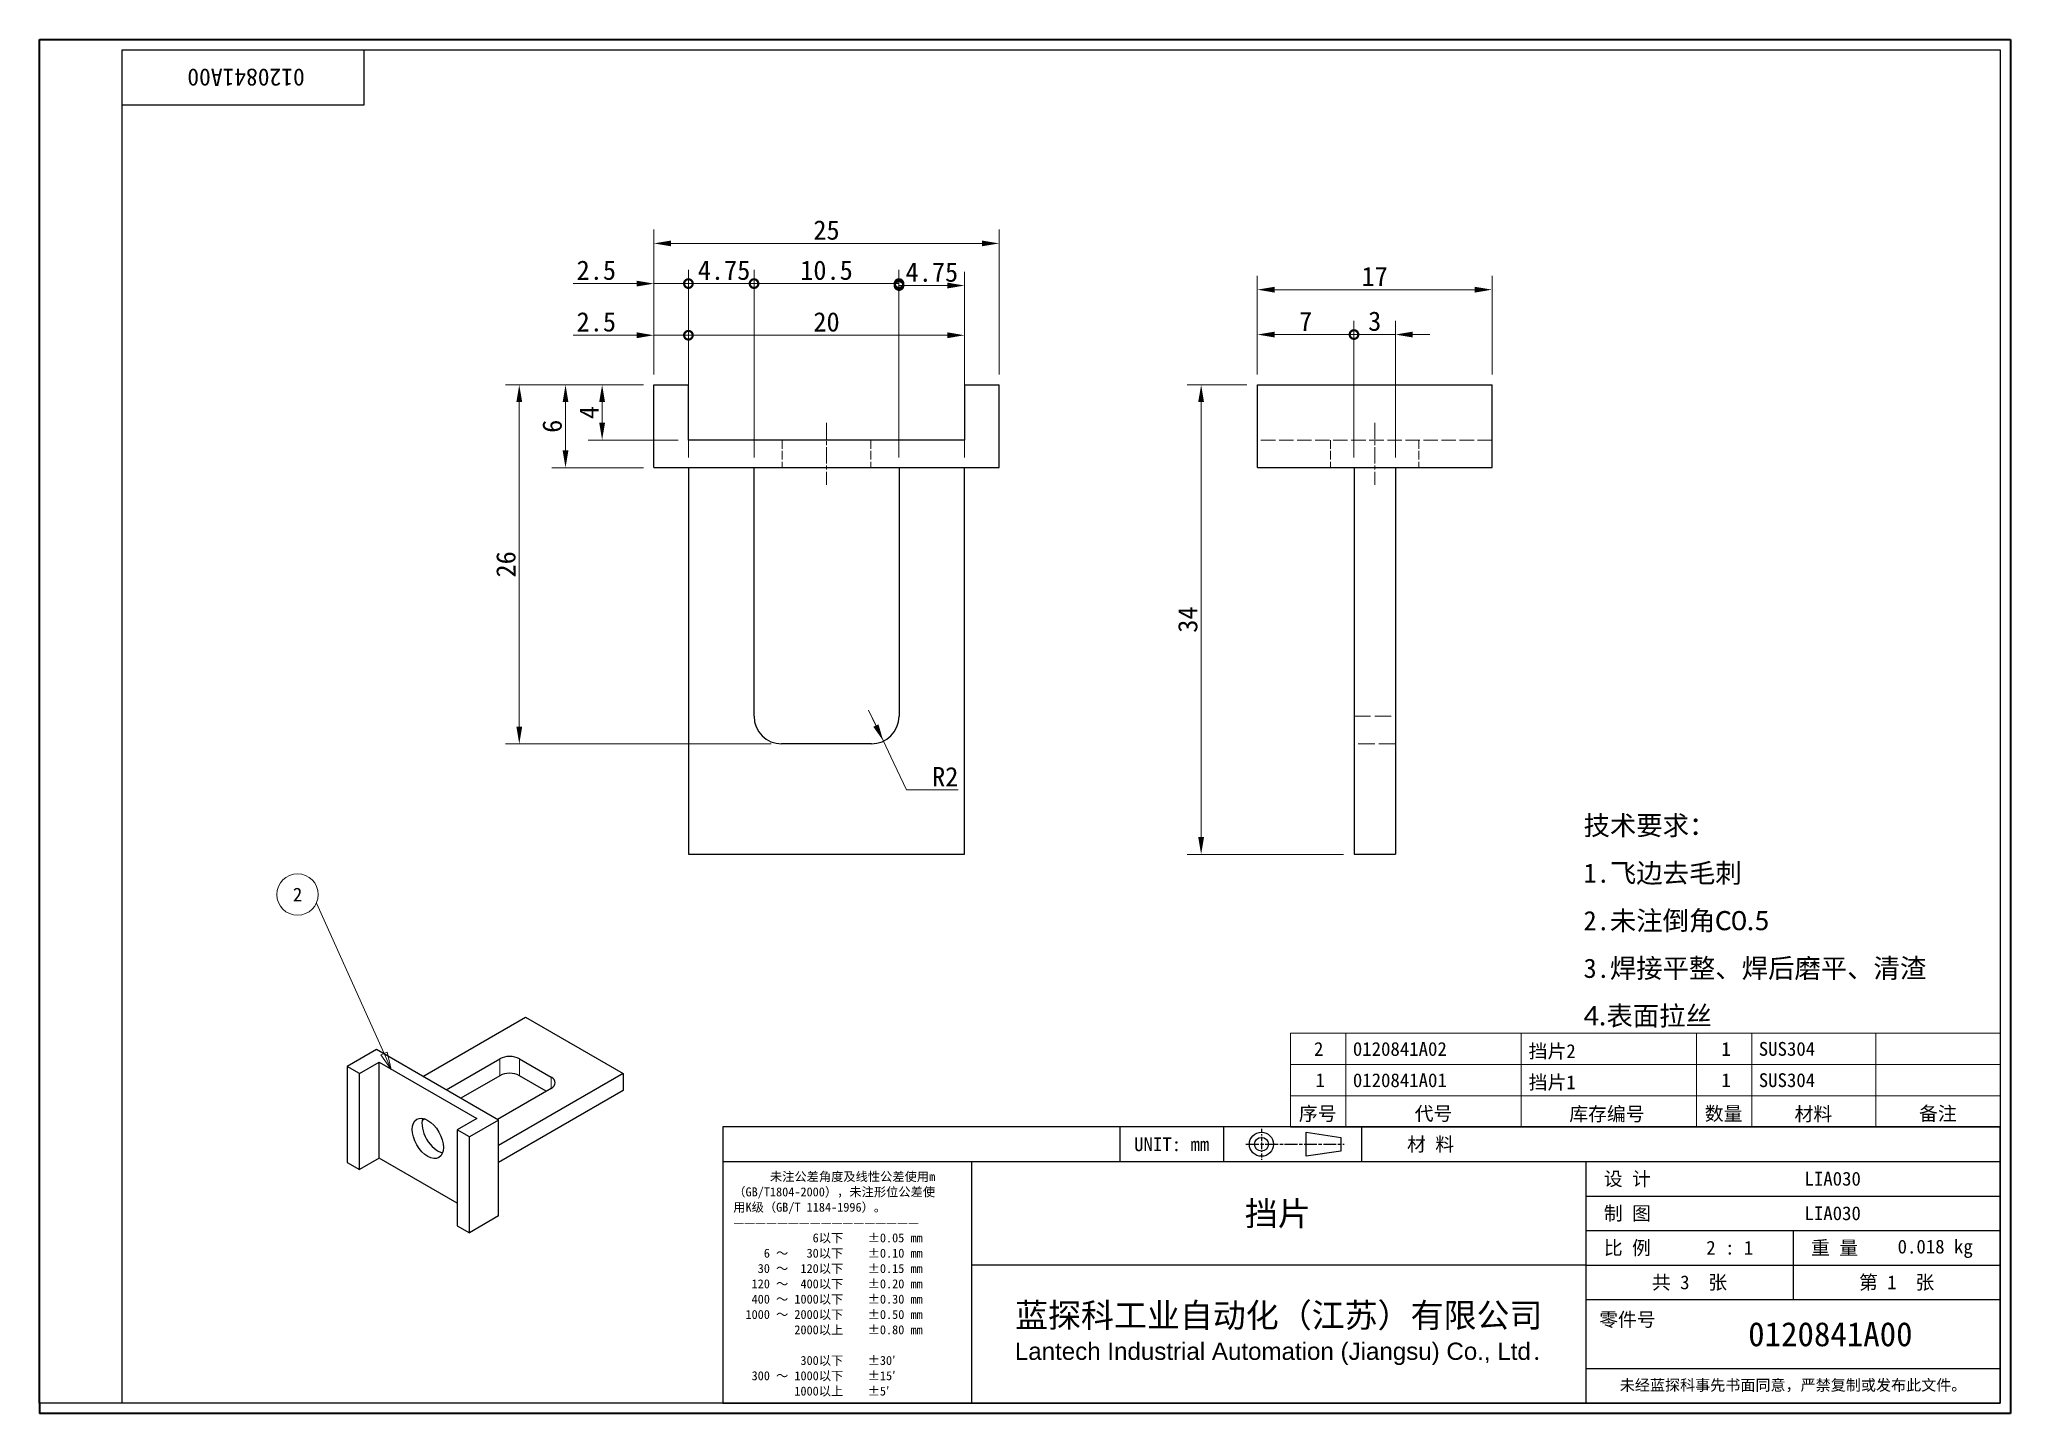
# Model space of a CAD drawing. Header units: millimetres. Extents: x 3 to 146, y 3 to 102.
import ezdxf
from ezdxf.enums import TextEntityAlignment as Align

# ---------------------------------------------------------------- set-up
doc = ezdxf.new("R2010")
doc.units = ezdxf.units.MM
doc.header["$LTSCALE"] = 0.5
doc.linetypes.add('CHAIN', pattern=[0.3543, 0.2362, -0.0295, 0.0591, -0.0295])
doc.linetypes.add('DASHED', pattern=[0.2067, 0.1654, -0.0413])
for name, color, linetype, lineweight in [('1', 7, 'Continuous', 18), ('可见 (ISO)', 7, 'Continuous', 25), ('可见窄的 (ISO)', 7, 'Continuous', 18), ('图框 (ISO)', 7, 'Continuous', 35), ('标题 (ISO)', 7, 'Continuous', 25)]:
    doc.layers.add(name, color=color, linetype=linetype, lineweight=lineweight)
for name, color, linetype, lineweight, true_color in [('中心线 (ISO)', 1, 'CHAIN', 18, 0xff0000), ('尺寸 (ISO)', 7, 'Continuous', 18, 0x008000), ('符号 (ISO)', 7, 'Continuous', 18, 0x008000), ('隐藏 (ISO)', 5, 'DASHED', 18, 0x0000ff), ('隐藏窄的 (ISO)', 5, 'DASHED', 18, 0x0000ff)]:
    doc.layers.add(name, color=color, linetype=linetype, lineweight=lineweight, true_color=true_color)
doc.styles.add('文本样式164', font='SimSun.ttf')
doc.styles.add('文本样式165', font='SimSun.ttf')
doc.styles.add('文本样式74', font='SimSun.ttf')
doc.styles.add('最新国标', font='simfang.ttf')
doc.styles.add('注释文本 (ISO)', font='simfang.ttf')
doc.dimstyles.new('默认 (GB)', dxfattribs={"dimscale": 0.5, "dimtxt": 2.8, "dimasz": 2.5, "dimexe": 2, "dimexo": 1.5, "dimgap": 0.5, "dimtad": 1, "dimtoh": 1, "dimdsep": 46, "dimtxsty": '最新国标', "dimcen": 0.09, "dimdle": 10, "dimclrd": 256, "dimclre": 256, "dimclrt": 256, "dimaunit": 1, "dimadec": 3, "dimazin": 2, "dimtfac": 0.535714, "dimtdec": 3, "dimtmove": 0, "dimatfit": 3, "dimfxl": 0, "dimtolj": 1, "dimlwd": -1, "dimlwe": -1, "dimarcsym": 0})

# ---------------------------------------------------------------- blocks, each defined once
blk = doc.blocks.new('图框 最新国标')
at = {"layer": '图框 (ISO)'}
for p, q in [((6, 7), (6, 204.5)), ((6, 204.5), (291.5, 204.5)), ((291.5, 204.5), (291.5, 5.5)), ((6, 7), (6, 5.5)), ((6, 7), (6, 5.5)), ((291.5, 5.5), (6, 5.5))]:
    blk.add_line(p, q, dxfattribs=at)
at = {"layer": '图框 (ISO)', "color": 7, "linetype": 'Continuous', "lineweight": 25}
for p, q in [((18, 203), (290, 203)), ((18, 7), (18, 203)), ((18, 203), (290, 203)), ((53, 203), (53, 195)), ((290, 203), (290, 7)), ((290, 203), (290, 7)), ((53, 195), (18, 195)), ((290, 7), (6, 7)), ((290, 7), (18, 7))]:
    blk.add_line(p, q, dxfattribs=at)
at = {"layer": '图框 (ISO)', "style": '文本样式74'}
blk.add_attdef('零件代号_001', (44.43, 200.25), '', height=2.5, rotation=180, dxfattribs=at)
blk = doc.blocks.new('标题栏 最新国标')
at = {"layer": '标题 (ISO)'}
for p, q in [((381.98, -183.84), (196.98, -183.84)), ((196.98, -183.84), (196.98, -223.84)), ((254.48, -183.84), (254.48, -188.84)), ((269.48, -183.84), (269.48, -188.84)), ((281.48, -188.09), (281.48, -184.59)), ((281.48, -184.59), (286.48, -185.34)), ((286.48, -185.34), (286.48, -187.34)), ((289.48, -183.84), (289.48, -188.84)), ((381.98, -223.84), (381.98, -183.84)), ((383.48, -183.84), (383.48, -225.34)), ((286.48, -187.34), (281.48, -188.09)), ((196.98, -188.84), (381.98, -188.84)), ((232.98, -188.84), (232.98, -223.84)), ((321.98, -188.84), (321.98, -223.84)), ((321.98, -193.84), (381.98, -193.84)), ((321.98, -198.84), (381.98, -198.84)), ((351.98, -198.84), (351.98, -208.84)), ((321.98, -203.84), (232.98, -203.84)), ((321.98, -203.84), (381.98, -203.84)), ((321.98, -208.84), (381.98, -208.84)), ((321.98, -218.84), (381.98, -218.84)), ((196.98, -223.84), (381.98, -223.84)), ((383.48, -225.34), (196.98, -225.34))]:
    blk.add_line(p, q, dxfattribs=at)
at = {"layer": '标题 (ISO)', "linetype": 'CHAIN', "ltscale": 5.000333}
blk.add_line((274.98, -184.09), (274.98, -188.59), dxfattribs=at)
at = {"layer": '标题 (ISO)', "linetype": 'CHAIN', "ltscale": 15.834605}
blk.add_line((272.73, -186.34), (286.98, -186.34), dxfattribs=at)
at = {"layer": '标题 (ISO)'}
for radius in [1.75, 1]:
    blk.add_circle((274.98, -186.34), radius, dxfattribs=at)
at = {"layer": '1', "style": '文本样式164'}
for s, p in [('UNIT: mm', (261.98, -186.34)), ('材 料', (299.48, -186.34)), ('设 计', (327.98, -191.34)), ('制 图', (327.98, -196.34)), ('比 例', (327.98, -201.34)), ('重 量', (357.98, -201.34)), ('共 3  张', (336.98, -206.34)), ('第 1  张', (366.98, -206.34))]:
    blk.add_text(s, height=2, dxfattribs=at).set_placement(p, align=Align.MIDDLE_CENTER)
at = {"layer": '标题 (ISO)', "style": '注释文本 (ISO)'}
for s, insert, char_height, attachment_point, line_spacing_factor in [('\\fSimSun|b0|i0;{\\H1.3000;      未注公差角度及线性公差使用m\\P}\\fSimSun|b0|i0;{\\H1.3000;（GB/T1804-2000），未注形位公差使\\P}\\fSimSun|b0|i0;{\\H1.3000;用K级（GB/T 1184-1996）。\\P}\\fSimSun|b0|i0;{\\H1.3000;—————————————————\\P}\\fSimSun|b0|i0;{\\H1.3000;             6以下    ±0.05 mm\\P}\\fSimSun|b0|i0;{\\H1.3000;     6 ～   30以下    ±0.10 mm\\P}\\fSimSun|b0|i0;{\\H1.3000;    30 ～  120以下    ±0.15 mm\\P}\\fSimSun|b0|i0;{\\H1.3000;   120 ～  400以下    ±0.20 mm\\P}\\fSimSun|b0|i0;{\\H1.3000;   400 ～ 1000以下    ±0.30 mm\\P}\\fSimSun|b0|i0;{\\H1.3000;  1000 ～ 2000以下    ±0.50 mm\\P}\\fSimSun|b0|i0;{\\H1.3000;          2000以上    ±0.80 mm\\P}\\fSimSun|b0|i0;{\\H1.3000;\\P}\\fSimSun|b0|i0;{\\H1.3000;           300以下    ±30′\\P}\\fSimSun|b0|i0;{\\H1.3000;   300 ～ 1000以下    ±15′\\P}\\fSimSun|b0|i0;{\\H1.3000;          1000以上    ±5′}', (198.48, -206.63), 1.3, 4, 1.023913), ('{\\fMicrosoft YaHei|b0|i0|c134|p34;\\H1.75x;蓝探科工业自动化（江苏）有限公司\\P\\fArial|b0|i0|c0|p34;\\H0.71429x;Lantech Industrial Automation (Jiangsu) Co., Ltd\\fFangSong|b0|i0|c134|p49;.\\H1.15195x; }', (277.48, -213.84), 2, 5, 0.978695)]:
    blk.add_mtext(s, dxfattribs=dict(at, insert=insert, char_height=char_height, attachment_point=attachment_point, line_spacing_factor=line_spacing_factor))
at = {"layer": '标题 (ISO)', "attachment_point": 5, "style": '注释文本 (ISO)'}
for s, insert, char_height in [('\\fFangSong|b0|i0;零件号', (327.98, -211.84), 2), ('\\fSimSun|b0|i0;{\\H1.6000;未经蓝探科事先书面同意，严禁复制或发布此文件。}', (351.98, -221.34), 1.6)]:
    blk.add_mtext(s, dxfattribs=dict(at, insert=insert, char_height=char_height))
at = {"layer": '标题 (ISO)', "style": '注释文本 (ISO)'}
blk.add_attdef('材料', text='', height=2, dxfattribs=at).set_placement((324.48, -186.34), align=Align.MIDDLE_CENTER)
at = {"layer": '标题 (ISO)'}
for tag, p, height, style in [('设计人_001', (353.63, -192.33), 2, '注释文本 (ISO)'), ('库存编号_001', (272.57, -198.13), 3.5, '文本样式165'), ('设计人_001', (353.63, -197.33), 2, '注释文本 (ISO)'), ('视图比例_001', (339.41, -202.33), 2, '注释文本 (ISO)'), ('质量\\P3;_001', (367.12, -202.16), 2, '注释文本 (ISO)'), ('零件代号_001', (345.48, -215.59), 3.5, '文本样式165')]:
    blk.add_attdef(tag, p, '', height=height, dxfattribs=dict(at, style=style))
blk = doc.blocks.new('明细栏')
at = {"layer": '符号 (ISO)'}
for p, q in [((290, 60.58), (187.2, 60.58)), ((187.2, 60.58), (187.2, 51.53)), ((195.2, 60.58), (195.2, 51.53)), ((220.6, 60.58), (220.6, 51.53)), ((246, 60.58), (246, 51.53)), ((254, 60.58), (254, 51.53)), ((272, 60.58), (272, 51.53)), ((290, 60.58), (290, 51.53)), ((290, 56.05), (187.2, 56.05)), ((290, 51.53), (187.2, 51.53)), ((187.2, 47), (187.2, 51.53)), ((195.2, 47), (195.2, 51.53)), ((220.6, 47), (220.6, 51.53)), ((246, 47), (246, 51.53)), ((254, 47), (254, 51.53)), ((272, 47), (272, 51.53)), ((290, 47), (290, 51.53)), ((290, 47), (187.2, 47))]:
    blk.add_line(p, q, dxfattribs=at)
at = {"layer": '符号 (ISO)', "char_height": 2, "attachment_point": 7, "style": '注释文本 (ISO)'}
for s, insert in [('2', (190.61, 57.3)), ('0120841A02', (196.24, 57.27)), ('挡片2', (221.7, 56.77)), ('1', (249.61, 57.3)), ('SUS304', (255.03, 57.28)), ('1', (190.81, 52.77)), ('0120841A01', (196.24, 52.74)), ('挡片1', (221.7, 52.25)), ('1', (249.61, 52.77)), ('SUS304', (255.03, 52.75)), ('序号', (188.42, 47.71)), ('代号', (205.19, 47.73)), ('库存编号', (227.58, 47.66)), ('数量', (247.21, 47.72)), ('材料', (260.21, 47.68)), ('备注', (278.25, 47.74))]:
    blk.add_mtext(s, dxfattribs=dict(at, insert=insert))
blk = doc.blocks.new('引出序号1')
at = {"layer": '符号 (ISO)'}
for p, q in [((55.92, 57.63), (46.11, 79.43)), ((56.38, 57.84), (55.47, 57.43)), ((55.47, 57.43), (56.95, 55.35)), ((55.92, 57.63), (56.95, 55.35)), ((56.95, 55.35), (56.38, 57.84))]:
    blk.add_line(p, q, dxfattribs=at)
at = {"layer": '符号 (ISO)', "flags": 128}
blk.add_lwpolyline([(55.47, 57.43), (56.95, 55.35), (56.38, 57.84), (55.47, 57.43)], dxfattribs=at)
at = {"layer": '符号 (ISO)'}
blk.add_circle((43.39, 80.66), 3, dxfattribs=at)
blk.add_solid([(55.47, 57.43), (56.95, 55.35), (56.38, 57.84), (55.47, 57.43)], dxfattribs=at)
at = {"layer": '符号 (ISO)', "insert": (43.39, 80.66), "char_height": 2, "attachment_point": 5, "style": '注释文本 (ISO)'}
blk.add_mtext('2', dxfattribs=at)
blk = doc.blocks.new('_DotSmall')
at = {"color": 0, "linetype": 'ByBlock', "const_width": 0.5}
blk.add_lwpolyline([(-0.0625, 0, 1), (0.0625, 0, 1)], format="xyb", close=True, dxfattribs=at)
blk = doc.blocks.new('*D7')
at = {"layer": 'Defpoints', "color": 0, "transparency": 16777216}
for p in [(50, 80.83), (47.5, 77.24), (50, 77.24)]:
    blk.add_point(p, dxfattribs=at)
at = {"layer": '尺寸 (ISO)', "color": 116, "true_color": 0x00803f, "transparency": 16777216}
for p, q in [((47.5, 77.99), (47.5, 81.83)), ((50, 77.99), (50, 81.83)), ((46.25, 80.83), (41.66, 80.83)), ((50, 80.83), (47.5, 80.83)), ((50, 80.83), (52.5, 80.83))]:
    blk.add_line(p, q, dxfattribs=at)
blk.add_solid([(46.25, 81.04), (46.25, 80.62), (47.5, 80.83)], dxfattribs=at)
at = {"layer": '尺寸 (ISO)', "color": 116, "true_color": 0x00803f, "transparency": 16777216, "xscale": 1.25, "yscale": 1.25, "zscale": 1.25, "rotation": 180}
blk.add_blockref('_DotSmall', (50, 80.83), dxfattribs=at)
at = {"layer": '尺寸 (ISO)', "transparency": 16777216, "insert": (43.33, 81.79), "char_height": 1.4, "attachment_point": 5, "style": '最新国标'}
blk.add_mtext('\\A1;2.5', dxfattribs=at)
blk = doc.blocks.new('*D9')
at = {"layer": 'Defpoints', "color": 0, "transparency": 16777216}
for p in [(70, 80.83), (50, 77.24), (70, 77.24)]:
    blk.add_point(p, dxfattribs=at)
at = {"layer": '尺寸 (ISO)', "color": 116, "true_color": 0x00803f, "transparency": 16777216}
for p, q in [((50, 77.99), (50, 81.83)), ((70, 77.99), (70, 81.83)), ((50, 80.83), (68.75, 80.83))]:
    blk.add_line(p, q, dxfattribs=at)
blk.add_solid([(68.75, 81.04), (68.75, 80.62), (70, 80.83)], dxfattribs=at)
at = {"layer": '尺寸 (ISO)', "color": 116, "true_color": 0x00803f, "transparency": 16777216, "xscale": 1.25, "yscale": 1.25, "zscale": 1.25, "rotation": 180}
blk.add_blockref('_DotSmall', (50, 80.83), dxfattribs=at)
at = {"layer": '尺寸 (ISO)', "transparency": 16777216, "insert": (60, 81.79), "char_height": 1.4, "attachment_point": 5, "style": '最新国标'}
blk.add_mtext('\\A1;20', dxfattribs=at)
blk = doc.blocks.new('*D10')
at = {"layer": 'Defpoints', "color": 0, "transparency": 16777216}
for p in [(50, 84.57), (47.5, 77.24), (50, 71.24)]:
    blk.add_point(p, dxfattribs=at)
at = {"layer": '尺寸 (ISO)', "color": 116, "true_color": 0x00803f, "transparency": 16777216}
for p, q in [((46.25, 84.57), (41.66, 84.57)), ((47.5, 77.99), (47.5, 85.57)), ((50, 84.57), (47.5, 84.57)), ((50, 71.99), (50, 85.57)), ((50, 84.57), (52.5, 84.57))]:
    blk.add_line(p, q, dxfattribs=at)
blk.add_solid([(46.25, 84.78), (46.25, 84.36), (47.5, 84.57)], dxfattribs=at)
at = {"layer": '尺寸 (ISO)', "color": 116, "true_color": 0x00803f, "transparency": 16777216, "xscale": 1.25, "yscale": 1.25, "zscale": 1.25, "rotation": 180}
blk.add_blockref('_DotSmall', (50, 84.57), dxfattribs=at)
at = {"layer": '尺寸 (ISO)', "transparency": 16777216, "insert": (43.33, 85.53), "char_height": 1.4, "attachment_point": 5, "style": '最新国标'}
blk.add_mtext('\\A1;2.5', dxfattribs=at)
blk = doc.blocks.new('*D11')
at = {"layer": 'Defpoints', "color": 0, "transparency": 16777216}
for p in [(54.75, 84.57), (50, 71.24), (54.75, 71.24)]:
    blk.add_point(p, dxfattribs=at)
at = {"layer": '尺寸 (ISO)', "color": 116, "true_color": 0x00803f, "transparency": 16777216}
for p, q in [((50, 71.99), (50, 85.57)), ((50, 84.57), (54.75, 84.57)), ((54.75, 71.99), (54.75, 85.57))]:
    blk.add_line(p, q, dxfattribs=at)
at = {"layer": '尺寸 (ISO)', "color": 116, "true_color": 0x00803f, "transparency": 16777216, "xscale": 1.25, "yscale": 1.25, "zscale": 1.25, "rotation": 180}
blk.add_blockref('_DotSmall', (50, 84.57), dxfattribs=at)
at = {"layer": '尺寸 (ISO)', "color": 116, "true_color": 0x00803f, "transparency": 16777216, "xscale": 1.25, "yscale": 1.25, "zscale": 1.25}
blk.add_blockref('_DotSmall', (54.75, 84.57), dxfattribs=at)
at = {"layer": '尺寸 (ISO)', "transparency": 16777216, "insert": (52.58, 85.53), "char_height": 1.4, "attachment_point": 5, "style": '最新国标'}
blk.add_mtext('\\A1;4.75', dxfattribs=at)
blk = doc.blocks.new('*D12')
at = {"layer": 'Defpoints', "color": 0, "transparency": 16777216}
for p in [(65.25, 84.57), (54.75, 71.24), (65.25, 71.24)]:
    blk.add_point(p, dxfattribs=at)
at = {"layer": '尺寸 (ISO)', "color": 116, "true_color": 0x00803f, "transparency": 16777216}
for p, q in [((54.75, 71.99), (54.75, 85.57)), ((54.75, 84.57), (65.25, 84.57)), ((65.25, 71.99), (65.25, 85.57))]:
    blk.add_line(p, q, dxfattribs=at)
at = {"layer": '尺寸 (ISO)', "color": 116, "true_color": 0x00803f, "transparency": 16777216, "xscale": 1.25, "yscale": 1.25, "zscale": 1.25, "rotation": 180}
blk.add_blockref('_DotSmall', (54.75, 84.57), dxfattribs=at)
at = {"layer": '尺寸 (ISO)', "color": 116, "true_color": 0x00803f, "transparency": 16777216, "xscale": 1.25, "yscale": 1.25, "zscale": 1.25}
blk.add_blockref('_DotSmall', (65.25, 84.57), dxfattribs=at)
at = {"layer": '尺寸 (ISO)', "transparency": 16777216, "insert": (60, 85.53), "char_height": 1.4, "attachment_point": 5, "style": '最新国标'}
blk.add_mtext('\\A1;10.5', dxfattribs=at)
blk = doc.blocks.new('*D13')
at = {"layer": 'Defpoints', "color": 0, "transparency": 16777216}
for p in [(70, 84.43), (65.25, 71.24), (70, 71.24)]:
    blk.add_point(p, dxfattribs=at)
at = {"layer": '尺寸 (ISO)', "color": 116, "true_color": 0x00803f, "transparency": 16777216}
for p, q in [((65.25, 71.99), (65.25, 85.43)), ((65.25, 84.43), (68.75, 84.43)), ((70, 71.99), (70, 85.43))]:
    blk.add_line(p, q, dxfattribs=at)
blk.add_solid([(68.75, 84.64), (68.75, 84.22), (70, 84.43)], dxfattribs=at)
at = {"layer": '尺寸 (ISO)', "color": 116, "true_color": 0x00803f, "transparency": 16777216, "xscale": 1.25, "yscale": 1.25, "zscale": 1.25, "rotation": 180}
blk.add_blockref('_DotSmall', (65.25, 84.43), dxfattribs=at)
at = {"layer": '尺寸 (ISO)', "transparency": 16777216, "insert": (67.63, 85.39), "char_height": 1.4, "attachment_point": 5, "style": '最新国标'}
blk.add_mtext('\\A1;4.75', dxfattribs=at)
blk = doc.blocks.new('*D14')
at = {"layer": 'Defpoints', "color": 0, "transparency": 16777216}
for p in [(47.5, 77.24), (43.75, 73.24), (50, 73.24)]:
    blk.add_point(p, dxfattribs=at)
at = {"layer": '尺寸 (ISO)', "color": 116, "true_color": 0x00803f, "transparency": 16777216}
for p, q in [((46.75, 77.24), (42.75, 77.24)), ((43.75, 75.99), (43.75, 74.49)), ((49.25, 73.24), (42.75, 73.24))]:
    blk.add_line(p, q, dxfattribs=at)
for points in [[(43.54, 75.99), (43.96, 75.99), (43.75, 77.24)], [(43.54, 74.49), (43.96, 74.49), (43.75, 73.24)]]:
    blk.add_solid(points, dxfattribs=at)
at = {"layer": '尺寸 (ISO)', "transparency": 16777216, "insert": (42.8, 75.24), "char_height": 1.4, "attachment_point": 5, "rotation": 90, "style": '最新国标'}
blk.add_mtext('\\A1;4', dxfattribs=at)
blk = doc.blocks.new('*D15')
at = {"layer": 'Defpoints', "color": 0, "transparency": 16777216}
for p in [(47.5, 77.24), (41.1, 71.24), (47.5, 71.24)]:
    blk.add_point(p, dxfattribs=at)
at = {"layer": '尺寸 (ISO)', "color": 116, "true_color": 0x00803f, "transparency": 16777216}
for p, q in [((46.75, 77.24), (40.1, 77.24)), ((41.1, 75.99), (41.1, 72.49)), ((46.75, 71.24), (40.1, 71.24))]:
    blk.add_line(p, q, dxfattribs=at)
for points in [[(40.89, 75.99), (41.31, 75.99), (41.1, 77.24)], [(40.89, 72.49), (41.31, 72.49), (41.1, 71.24)]]:
    blk.add_solid(points, dxfattribs=at)
at = {"layer": '尺寸 (ISO)', "transparency": 16777216, "insert": (40.14, 74.24), "char_height": 1.4, "attachment_point": 5, "rotation": 90, "style": '最新国标'}
blk.add_mtext('\\A1;6', dxfattribs=at)
blk = doc.blocks.new('*D16')
at = {"layer": 'Defpoints', "color": 0, "transparency": 16777216}
for p in [(47.5, 77.24), (37.75, 51.24), (56.75, 51.24)]:
    blk.add_point(p, dxfattribs=at)
at = {"layer": '尺寸 (ISO)', "color": 116, "true_color": 0x00803f, "transparency": 16777216}
for p, q in [((46.75, 77.24), (36.75, 77.24)), ((37.75, 75.99), (37.75, 52.49)), ((56, 51.24), (36.75, 51.24))]:
    blk.add_line(p, q, dxfattribs=at)
for points in [[(37.54, 75.99), (37.96, 75.99), (37.75, 77.24)], [(37.54, 52.49), (37.96, 52.49), (37.75, 51.24)]]:
    blk.add_solid(points, dxfattribs=at)
at = {"layer": '尺寸 (ISO)', "transparency": 16777216, "insert": (36.79, 64.24), "char_height": 1.4, "attachment_point": 5, "rotation": 90, "style": '最新国标'}
blk.add_mtext('\\A1;26', dxfattribs=at)
blk = doc.blocks.new('*D17')
at = {"layer": 'Defpoints', "color": 0, "transparency": 16777216}
for p in [(91.2, 77.24), (87.13, 43.24), (98.2, 43.24)]:
    blk.add_point(p, dxfattribs=at)
at = {"layer": '尺寸 (ISO)', "color": 116, "true_color": 0x00803f, "transparency": 16777216}
for p, q in [((90.45, 77.24), (86.13, 77.24)), ((87.13, 75.99), (87.13, 44.49)), ((97.45, 43.24), (86.13, 43.24))]:
    blk.add_line(p, q, dxfattribs=at)
for points in [[(86.92, 75.99), (87.34, 75.99), (87.13, 77.24)], [(86.92, 44.49), (87.34, 44.49), (87.13, 43.24)]]:
    blk.add_solid(points, dxfattribs=at)
at = {"layer": '尺寸 (ISO)', "transparency": 16777216, "insert": (86.17, 60.24), "char_height": 1.4, "attachment_point": 5, "rotation": 90, "style": '最新国标'}
blk.add_mtext('\\A1;34', dxfattribs=at)
blk = doc.blocks.new('*D18')
at = {"layer": 'Defpoints', "color": 0, "transparency": 16777216}
for p in [(98.2, 80.88), (91.2, 77.24), (98.2, 71.24)]:
    blk.add_point(p, dxfattribs=at)
at = {"layer": '尺寸 (ISO)', "color": 116, "true_color": 0x00803f, "transparency": 16777216}
for p, q in [((91.2, 77.99), (91.2, 81.88)), ((98.2, 71.99), (98.2, 81.88)), ((92.45, 80.88), (98.2, 80.88))]:
    blk.add_line(p, q, dxfattribs=at)
blk.add_solid([(92.45, 81.09), (92.45, 80.67), (91.2, 80.88)], dxfattribs=at)
at = {"layer": '尺寸 (ISO)', "color": 116, "true_color": 0x00803f, "transparency": 16777216, "xscale": 1.25, "yscale": 1.25, "zscale": 1.25}
blk.add_blockref('_DotSmall', (98.2, 80.88), dxfattribs=at)
at = {"layer": '尺寸 (ISO)', "transparency": 16777216, "insert": (94.7, 81.84), "char_height": 1.4, "attachment_point": 5, "style": '最新国标'}
blk.add_mtext('\\A1;7', dxfattribs=at)
blk = doc.blocks.new('*D19')
at = {"layer": 'Defpoints', "color": 0, "transparency": 16777216}
for p in [(101.2, 80.88), (98.2, 71.24), (101.2, 71.24)]:
    blk.add_point(p, dxfattribs=at)
at = {"layer": '尺寸 (ISO)', "color": 116, "true_color": 0x00803f, "transparency": 16777216}
for p, q in [((98.2, 71.99), (98.2, 81.88)), ((101.2, 71.99), (101.2, 81.88)), ((98.2, 80.88), (99.95, 80.88)), ((101.2, 80.88), (99.95, 80.88)), ((102.45, 80.88), (103.7, 80.88))]:
    blk.add_line(p, q, dxfattribs=at)
blk.add_solid([(102.45, 81.09), (102.45, 80.67), (101.2, 80.88)], dxfattribs=at)
at = {"layer": '尺寸 (ISO)', "color": 116, "true_color": 0x00803f, "transparency": 16777216, "xscale": 1.25, "yscale": 1.25, "zscale": 1.25}
blk.add_blockref('_DotSmall', (98.2, 80.88), dxfattribs=at)
at = {"layer": '尺寸 (ISO)', "transparency": 16777216, "insert": (99.7, 81.84), "char_height": 1.4, "attachment_point": 5, "style": '最新国标'}
blk.add_mtext('\\A1;3', dxfattribs=at)
blk = doc.blocks.new('*D20')
at = {"layer": 'Defpoints', "color": 0, "transparency": 16777216}
for p in [(108.2, 84.13), (91.2, 77.24), (108.2, 77.24)]:
    blk.add_point(p, dxfattribs=at)
at = {"layer": '尺寸 (ISO)', "color": 116, "true_color": 0x00803f, "transparency": 16777216}
for p, q in [((91.2, 77.99), (91.2, 85.13)), ((108.2, 77.99), (108.2, 85.13)), ((92.45, 84.13), (106.95, 84.13))]:
    blk.add_line(p, q, dxfattribs=at)
for points in [[(92.45, 84.34), (92.45, 83.92), (91.2, 84.13)], [(106.95, 84.34), (106.95, 83.92), (108.2, 84.13)]]:
    blk.add_solid(points, dxfattribs=at)
at = {"layer": '尺寸 (ISO)', "transparency": 16777216, "insert": (99.7, 85.09), "char_height": 1.4, "attachment_point": 5, "style": '最新国标'}
blk.add_mtext('\\A1;17', dxfattribs=at)
blk = doc.blocks.new('*D21')
at = {"layer": 'Defpoints', "color": 0, "transparency": 16777216}
for p in [(72.5, 87.48), (47.5, 77.24), (72.5, 77.24)]:
    blk.add_point(p, dxfattribs=at)
at = {"layer": '尺寸 (ISO)', "color": 116, "true_color": 0x00803f, "transparency": 16777216}
for p, q in [((47.5, 77.99), (47.5, 88.48)), ((48.75, 87.48), (71.25, 87.48)), ((72.5, 77.99), (72.5, 88.48))]:
    blk.add_line(p, q, dxfattribs=at)
for points in [[(48.75, 87.69), (48.75, 87.27), (47.5, 87.48)], [(71.25, 87.69), (71.25, 87.27), (72.5, 87.48)]]:
    blk.add_solid(points, dxfattribs=at)
at = {"layer": '尺寸 (ISO)', "transparency": 16777216, "insert": (60, 88.44), "char_height": 1.4, "attachment_point": 5, "style": '最新国标'}
blk.add_mtext('\\A1;25', dxfattribs=at)
blk = doc.blocks.new('*D22')
at = {"layer": 'Defpoints', "color": 0, "transparency": 16777216}
for p in [(63.25, 53.24), (64.12, 51.44)]:
    blk.add_point(p, dxfattribs=at)
at = {"layer": '尺寸 (ISO)', "color": 116, "true_color": 0x00803f, "transparency": 16777216}
for p, q in [((63.58, 52.57), (63.04, 53.69)), ((63.25, 53.24), (64.12, 51.44)), ((64.12, 51.44), (64.66, 50.31)), ((65.8, 47.92), (64.66, 50.31)), ((69.53, 47.92), (65.8, 47.92))]:
    blk.add_line(p, q, dxfattribs=at)
blk.add_solid([(63.76, 52.66), (63.39, 52.48), (64.12, 51.44)], dxfattribs=at)
at = {"layer": '尺寸 (ISO)', "transparency": 16777216, "insert": (68.6, 48.87), "char_height": 1.4, "attachment_point": 5, "style": '最新国标'}
blk.add_mtext('\\A1;R2', dxfattribs=at)

msp = doc.modelspace()

# ---------------------------------------------------------------- linework, layer by layer
at = {"layer": '中心线 (ISO)', "ltscale": 10.000767}
for p, q in [((60.001, 74.494), (60.001, 69.994)), ((99.703, 74.494), (99.703, 69.994))]:
    msp.add_line(p, q, dxfattribs=at)
at = {"layer": '可见 (ISO)'}
for p, q in [((47.501, 77.244), (50.001, 77.244)), ((47.501, 71.244), (47.501, 77.244)), ((50.001, 73.244), (50.001, 77.244)), ((70.001, 77.244), (70.001, 73.244)), ((70.001, 77.244), (72.501, 77.244)), ((72.501, 71.244), (72.501, 77.244)), ((91.203, 77.244), (108.203, 77.244)), ((91.203, 71.244), (91.203, 77.244)), ((108.203, 71.244), (108.203, 77.244)), ((70.001, 73.244), (50.001, 73.244)), ((47.501, 71.244), (72.501, 71.244)), ((50.001, 71.244), (50.001, 43.244)), ((54.751, 53.244), (54.751, 71.244)), ((65.251, 71.244), (65.251, 53.244)), ((70.001, 43.244), (70.001, 71.244)), ((91.203, 71.244), (108.203, 71.244)), ((98.203, 71.244), (98.203, 43.244)), ((101.203, 71.244), (101.203, 43.244)), ((63.251, 51.244), (56.751, 51.244)), ((50.001, 43.244), (70.001, 43.244)), ((98.203, 43.244), (101.203, 43.244)), ((30.776, 27.166), (38.2, 31.452)), ((38.2, 31.452), (45.271, 27.37)), ((27.417, 29.105), (25.296, 27.88)), ((36.256, 24.002), (27.417, 29.105)), ((26.179, 27.37), (25.296, 27.88)), ((25.296, 27.88), (25.296, 20.94)), ((26.179, 27.37), (27.594, 28.186)), ((26.179, 20.43), (26.179, 27.37)), ((27.594, 21.246), (27.594, 28.186)), ((27.594, 28.186), (34.665, 24.104)), ((32.455, 26.196), (36.344, 28.442)), ((36.344, 27.217), (33.516, 25.584)), ((45.271, 27.37), (36.256, 22.165)), ((37.758, 28.442), (40.056, 27.115)), ((39.703, 26.094), (37.758, 27.217)), ((45.271, 27.37), (45.271, 26.145)), ((40.056, 26.298), (36.167, 24.053)), ((45.271, 26.145), (36.256, 20.94)), ((30.914, 24.082), (30.726, 23.973)), ((34.665, 24.104), (33.251, 23.287)), ((33.251, 23.287), (33.251, 16.347)), ((34.134, 22.777), (33.251, 23.287)), ((36.256, 24.002), (34.134, 22.777)), ((36.256, 17.062), (36.256, 24.002)), ((34.134, 15.837), (34.134, 22.777)), ((25.296, 20.94), (26.179, 20.43)), ((27.594, 21.246), (26.179, 20.43)), ((33.251, 17.98), (27.594, 21.246)), ((33.251, 16.347), (34.134, 15.837)), ((36.256, 17.062), (34.134, 15.837))]:
    msp.add_line(p, q, dxfattribs=at)
for centre, start, end in [((56.751, 53.244), 180, 270), ((63.251, 53.244), 270, 0)]:
    msp.add_arc(centre, 2, start, end, dxfattribs=at)
for centre, major_axis, start_param, end_param in [((37.051, 28.033), (-1, 0), 3.9269908, 5.4977871), ((37.051, 26.809), (1, 0), 0.7853982, 2.3561945), ((39.349, 26.707), (1, 0), 5.4977871, 7.0685835), ((31.836, 23.083), (0.8, -1.386), 3.5993548, 5.8254232)]:
    msp.add_ellipse(centre, major_axis=major_axis, ratio=0.5773503, start_param=start_param, end_param=end_param, dxfattribs=at)
msp.add_ellipse((31.129, 22.675), major_axis=(0.8, -1.386), ratio=0.5773503, dxfattribs=at)
at = {"layer": '可见窄的 (ISO)'}
for p, q in [((36.344, 28.442), (36.344, 27.217)), ((37.758, 27.217), (37.758, 28.442)), ((40.056, 27.115), (40.056, 26.298))]:
    msp.add_line(p, q, dxfattribs=at)
at = {"layer": '隐藏 (ISO)', "ltscale": 7.618686}
for p, q in [((56.801, 73.244), (56.801, 71.244)), ((63.201, 73.244), (63.201, 71.244)), ((96.503, 73.244), (96.503, 71.244)), ((102.903, 73.244), (102.903, 71.244))]:
    msp.add_line(p, q, dxfattribs=at)
at = {"layer": '隐藏 (ISO)', "ltscale": 12.653046}
msp.add_line((108.203, 73.244), (91.203, 73.244), dxfattribs=at)
at = {"layer": '隐藏 (ISO)', "ltscale": 14.513788}
msp.add_line((101.203, 51.244), (98.203, 51.244), dxfattribs=at)
at = {"layer": '隐藏窄的 (ISO)', "ltscale": 14.513788}
msp.add_line((98.203, 53.244), (101.203, 53.244), dxfattribs=at)

# ---------------------------------------------------------------- block references
at = {"xscale": 0.5, "yscale": 0.5, "zscale": 0.5}
msp.add_blockref('图框 最新国标', (0, 0), dxfattribs=at).add_auto_attribs({'零件代号_001': '0120841A00'})
ref = msp.add_blockref('标题栏 最新国标', (-45.991, 115.422), dxfattribs=dict(xscale=0.5, yscale=0.5, zscale=0.5))
ref.add_attrib('零件代号_001', '0120841A00', (126.748, 7.625), dxfattribs={"layer": '标题 (ISO)', "height": 1.75, "style": '文本样式165'})
ref.add_attrib('库存编号_001', '挡片', (90.296, 16.355), dxfattribs={"layer": '标题 (ISO)', "height": 1.75, "style": '文本样式165'})
ref.add_attrib('质量\\P3;_001', '0.018 kg', (137.569, 14.341), dxfattribs={"layer": '标题 (ISO)', "height": 1, "style": '注释文本 (ISO)'})
ref.add_attrib('视图比例_001', '2 : 1', (123.714, 14.259), dxfattribs={"layer": '标题 (ISO)', "height": 1, "style": '注释文本 (ISO)'})
ref.add_attrib('设计人_001', 'LIA030', (130.826, 19.256), dxfattribs={"layer": '标题 (ISO)', "height": 1, "style": '注释文本 (ISO)'})
ref.add_attrib('设计人_001', 'LIA030', (130.826, 16.756), dxfattribs={"layer": '标题 (ISO)', "height": 1, "style": '注释文本 (ISO)'})
at = {"layer": '符号 (ISO)', "xscale": 0.5, "yscale": 0.5, "zscale": 0.5}
for name in ['引出序号1', '明细栏']:
    msp.add_blockref(name, (0, 0), dxfattribs=at)

# ---------------------------------------------------------------- texts
at = {"layer": '符号 (ISO)', "insert": (114.825, 38.366), "char_height": 1.4, "width": 27.24678, "attachment_point": 4, "line_spacing_factor": 1.476622, "style": '注释文本 (ISO)'}
msp.add_mtext('\\fFangSong|b0|i0;{\\H1.4000;技术要求：\\P}\\fFangSong|b0|i0;{\\H1.4000;1.飞边去毛刺\\P}\\fFangSong|b0|i0;{\\H1.4000;2.未注倒角}\\fCalibri|b0|i0;{\\H1.4000;C0.5\\P}\\fFangSong|b0|i0;{\\H1.4000;3.焊接平整、焊后磨平、清渣}\\fCalibri|b0|i0;{\\H1.4000;\\P}\\fCalibri|b0|i0;{\\H1.4000;4.}\\fFangSong|b0|i0;{\\H1.4000;表面拉丝}', dxfattribs=at)

# ---------------------------------------------------------------- dimensions: what is measured, and where the dimension line sits
at = {"layer": '尺寸 (ISO)', "color": 116, "true_color": 0x00803f}
for base, p1, p2, angle, override, picture, middle in [((72.501, 87.478), (47.501, 77.244), (72.501, 77.244), 180, {"dimgap": 0.5, "dimtoh": 0, "dimdec": 2, "dimtol": 0, "dimlim": 0, "dimtp": 0, "dimtm": 0, "dimtdec": 3, "dimtofl": 0, "dimatfit": 1}, '*D21', (60.001, 87.478)), ((50.001, 84.57), (47.501, 77.244), (50.001, 71.244), 180, {"dimgap": 0.5, "dimtoh": 0, "dimdec": 2, "dimblk2": 'DotSmall', "dimsah": 1, "dimdle": 0, "dimtol": 0, "dimlim": 0, "dimtp": 0, "dimtm": 0, "dimtdec": 3, "dimtofl": 1, "dimatfit": 1}, '*D10', (43.331, 84.57)), ((54.751, 84.57), (50.001, 71.244), (54.751, 71.244), 180, {"dimgap": 0.5, "dimtoh": 0, "dimdec": 2, "dimblk1": 'DotSmall', "dimblk2": 'DotSmall', "dimsah": 1, "dimdle": 0, "dimtol": 0, "dimlim": 0, "dimtp": 0, "dimtm": 0, "dimtdec": 3, "dimtofl": 0, "dimatfit": 1}, '*D11', (52.584, 84.57)), ((65.251, 84.57), (54.751, 71.244), (65.251, 71.244), 180, {"dimgap": 0.5, "dimtoh": 0, "dimdec": 2, "dimblk1": 'DotSmall', "dimblk2": 'DotSmall', "dimsah": 1, "dimdle": 0, "dimtol": 0, "dimlim": 0, "dimtp": 0, "dimtm": 0, "dimtdec": 3, "dimtofl": 0, "dimatfit": 1}, '*D12', (60.001, 84.57)), ((70.001, 84.432), (65.251, 71.244), (70.001, 71.244), 180, {"dimgap": 0.5, "dimtoh": 0, "dimdec": 2, "dimblk1": 'DotSmall', "dimsah": 1, "dimdle": 0, "dimtol": 0, "dimlim": 0, "dimtp": 0, "dimtm": 0, "dimtdec": 3, "dimtofl": 0, "dimatfit": 1}, '*D13', (67.626, 84.432)), ((108.203, 84.131), (91.203, 77.244), (108.203, 77.244), 180, {"dimgap": 0.5, "dimtoh": 0, "dimdec": 2, "dimtol": 0, "dimlim": 0, "dimtp": 0, "dimtm": 0, "dimtdec": 3, "dimtofl": 0, "dimatfit": 1}, '*D20', (99.703, 84.131)), ((50.001, 80.832), (47.501, 77.244), (50.001, 77.244), 180, {"dimgap": 0.5, "dimtoh": 0, "dimdec": 2, "dimblk2": 'DotSmall', "dimsah": 1, "dimdle": 0, "dimtol": 0, "dimlim": 0, "dimtp": 0, "dimtm": 0, "dimtdec": 3, "dimtofl": 1, "dimatfit": 1}, '*D7', (43.331, 80.832)), ((70.001, 80.832), (50.001, 77.244), (70.001, 77.244), 180, {"dimgap": 0.5, "dimtoh": 0, "dimdec": 2, "dimblk1": 'DotSmall', "dimsah": 1, "dimdle": 0, "dimtol": 0, "dimlim": 0, "dimtp": 0, "dimtm": 0, "dimtdec": 3, "dimtofl": 0, "dimatfit": 1}, '*D9', (60.001, 80.832)), ((98.203, 80.883), (91.203, 77.244), (98.203, 71.244), 180, {"dimgap": 0.5, "dimtoh": 0, "dimdec": 2, "dimblk2": 'DotSmall', "dimsah": 1, "dimdle": 0, "dimtol": 0, "dimlim": 0, "dimtp": 0, "dimtm": 0, "dimtdec": 3, "dimtofl": 0, "dimatfit": 1}, '*D18', (94.703, 80.883)), ((101.203, 80.883), (98.203, 71.244), (101.203, 71.244), 180, {"dimgap": 0.5, "dimtoh": 0, "dimdec": 2, "dimblk1": 'DotSmall', "dimsah": 1, "dimdle": 0, "dimtol": 0, "dimlim": 0, "dimtp": 0, "dimtm": 0, "dimtdec": 3, "dimtofl": 0}, '*D19', (99.703, 80.883)), ((37.751, 51.244), (47.501, 77.244), (56.751, 51.244), 90, {"dimgap": 0.5, "dimtoh": 0, "dimdec": 2, "dimtol": 0, "dimlim": 0, "dimtp": 0, "dimtm": 0, "dimtdec": 3, "dimtofl": 0, "dimatfit": 1}, '*D16', (37.751, 64.244)), ((41.097, 71.244), (47.501, 77.244), (47.501, 71.244), 270, {"dimgap": 0.5, "dimtoh": 0, "dimdec": 2, "dimtol": 0, "dimlim": 0, "dimtp": 0, "dimtm": 0, "dimtdec": 3, "dimtofl": 0, "dimatfit": 1}, '*D15', (41.097, 74.244)), ((43.751, 73.244), (47.501, 77.244), (50.001, 73.244), 90, {"dimgap": 0.5, "dimtoh": 0, "dimdec": 2, "dimtol": 0, "dimlim": 0, "dimtp": 0, "dimtm": 0, "dimtdec": 3, "dimtofl": 0, "dimatfit": 1}, '*D14', (43.751, 75.244)), ((87.127, 43.244), (91.203, 77.244), (98.203, 43.244), 270, {"dimgap": 0.5, "dimtoh": 0, "dimdec": 2, "dimtol": 0, "dimlim": 0, "dimtp": 0, "dimtm": 0, "dimtdec": 3, "dimtofl": 0, "dimatfit": 1}, '*D17', (87.127, 60.244))]:
    dim = msp.add_linear_dim(base=base, p1=p1, p2=p2, angle=angle, dimstyle='默认 (GB)', override=override, dxfattribs=at)
    dim.commit()
    dim.dimension.update_dxf_attribs({"geometry": picture, "text_midpoint": middle, "dimtype": 160})
dim = msp.add_radius_dim(center=(63.251, 53.244), mpoint=(64.116, 51.441), dimstyle='默认 (GB)', override={"dimgap": 0.5, "dimtih": 1, "dimdec": 2, "dimlfac": 1, "dimcen": 0, "dimtol": 0, "dimlim": 0, "dimtp": 0, "dimtm": 0, "dimtdec": 3}, dxfattribs=at)
dim.commit()
dim.dimension.update_dxf_attribs({"geometry": '*D22', "text_midpoint": (68.601, 47.924), "dimtype": 164})

doc.saveas('drawing.dxf')
